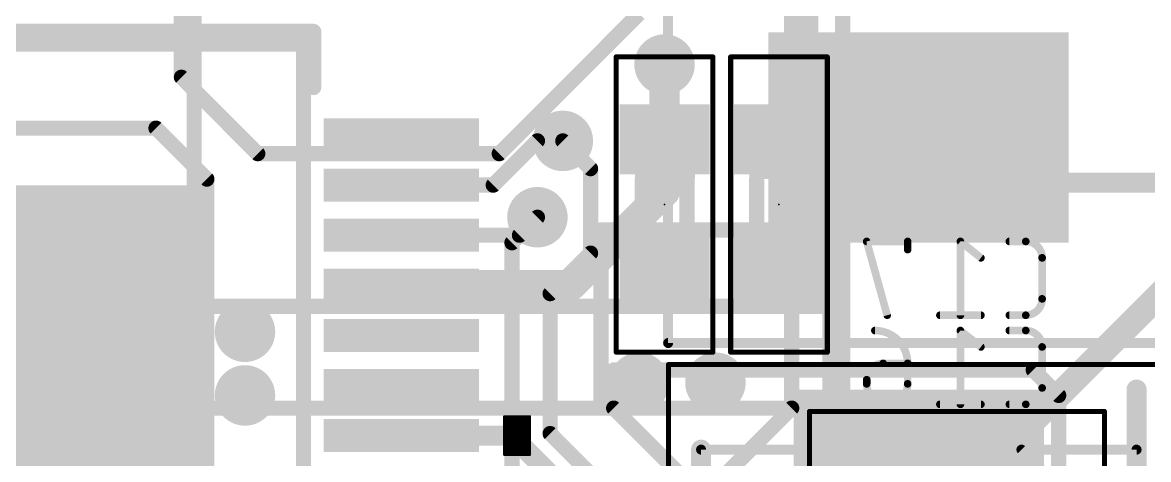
# Model space of a CAD drawing. Extents: x -2.4 to 71.8, y -0.8 to 95.3.
# Drawn here: x 17.72 to 28.96, y 32.38 to 36.74 of the extents above; entities that cross this region are included whole.
import ezdxf

# ---------------------------------------------------------------- set-up
doc = ezdxf.new("R2010")
doc.units = 0
for name, color, linetype in [('1', 12, 'CONTINUOUS'), ('15', 30, 'CONTINUOUS'), ('16', 132, 'CONTINUOUS'), ('18', 110, 'CONTINUOUS'), ('2', 41, 'CONTINUOUS'), ('21', 253, 'CONTINUOUS'), ('24', 53, 'CONTINUOUS'), ('26', 253, 'CONTINUOUS'), ('40', 132, 'CONTINUOUS'), ('51', 253, 'CONTINUOUS'), ('52', 253, 'CONTINUOUS')]:
    doc.layers.add(name, color=color, linetype=linetype)

# ---------------------------------------------------------------- blocks, each defined once
blk = doc.blocks.new('RECT')
blk.add_solid([(-0.5, -0.5), (0.5, -0.5), (-0.5, 0.5), (0.5, 0.5)])
blk = doc.blocks.new('ROUNDV')
at = {"const_width": 0.5}
blk.add_lwpolyline([(0, -0.25, 1), (0, 0.25, 1), (0, -0.25)], format="xyb", dxfattribs=at)

msp = doc.modelspace()

# ---------------------------------------------------------------- linework, layer by layer
at = {"layer": '1'}
for points, const_width in [([(19.304, 40.386), (19.304, 36.195)], 0.1524), ([(22.479, 35.433), (23.876, 36.83)], 0.1524), ([(24.13, 35.052), (24.13, 36.322)], 0.3048), ([(19.304, 36.195), (20.066, 35.433)], 0.1524), ([(22.86, 35.56), (22.419, 35.119)], 0.1524), ([(23.114, 35.56), (22.86, 35.56)], 0.1524), ([(20.066, 35.433), (22.479, 35.433)], 0.1524), ([(21.5011, 35.119), (22.419, 35.119)], 0.1524), ([(23.197, 34.119), (24.13, 35.052)], 0.3048), ([(22.681, 34.619), (22.86, 34.798)], 0.1524), ([(21.5011, 34.619), (22.681, 34.619)], 0.1524), ([(21.5011, 34.119), (23.197, 34.119)], 0.3048), ([(25.781, 33.909), (19.431, 33.909)], 0.1524), ([(19.431, 33.909), (19.431, 32.893)], 0.1524), ([(25.781, 32.893), (25.781, 33.909)], 0.1524), ([(27.813, 33.274), (23.622, 33.274)], 0.1524), ([(23.622, 33.274), (23.622, 32.893)], 0.1524), ([(28.067, 33.02), (27.813, 33.274)], 0.1524), ([(28.067, 30.734), (28.067, 33.02)], 0.1524), ([(19.431, 32.893), (25.781, 32.893)], 0.1524), ([(23.622, 32.893), (25.019, 31.496)], 0.1524), ([(21.5011, 32.619), (22.6038, 32.619)], 0.2), ([(23.241, 31.9818), (22.6038, 32.619)], 0.2)]:
    msp.add_lwpolyline(points, dxfattribs=dict(at, const_width=const_width))
for points, const_width in [([(24.2062, 36.322, 1), (24.0538, 36.322)], 0.1524), ([(19.2659, 36.195, 1), (19.3421, 36.195)], 0.0762), ([(19.3309, 36.2219, 1), (19.2771, 36.1681)], 0.0762), ([(22.86, 35.5981, 1), (22.86, 35.5219)], 0.0762), ([(22.8869, 35.5331, 1), (22.8331, 35.5869)], 0.0762), ([(23.114, 35.5219, 1), (23.114, 35.5981)], 0.0762), ([(20.066, 35.4711, 1), (20.066, 35.3949)], 0.0762), ([(20.0391, 35.4061, 1), (20.0929, 35.4599)], 0.0762), ([(22.4521, 35.4599, 1), (22.5059, 35.4061)], 0.0762), ([(22.479, 35.3949, 1), (22.479, 35.4711)], 0.0762), ([(21.5011, 35.1571, 1), (21.5011, 35.0809)], 0.0762), ([(22.3921, 35.1459, 1), (22.4459, 35.0921)], 0.0762), ([(22.419, 35.0809, 1), (22.419, 35.1571)], 0.0762), ([(24.0538, 35.052, 1), (24.2062, 35.052)], 0.1524), ([(24.1839, 34.9981, 1), (24.0761, 35.1059)], 0.1524), ([(22.8869, 34.7711, 1), (22.8331, 34.8249)], 0.0762), ([(21.5011, 34.6571, 1), (21.5011, 34.5809)], 0.0762), ([(22.6541, 34.6459, 1), (22.7079, 34.5921)], 0.0762), ([(22.681, 34.5809, 1), (22.681, 34.6571)], 0.0762), ([(21.5011, 34.1952, 1), (21.5011, 34.0428)], 0.1524), ([(23.1431, 34.1729, 1), (23.2509, 34.0651)], 0.1524), ([(23.197, 34.0428, 1), (23.197, 34.1952)], 0.1524), ([(19.431, 33.9471, 1), (19.431, 33.8709)], 0.0762), ([(19.4691, 33.909, 1), (19.3929, 33.909)], 0.0762), ([(25.8191, 33.909, 1), (25.7429, 33.909)], 0.0762), ([(25.781, 33.8709, 1), (25.781, 33.9471)], 0.0762), ([(23.622, 33.3121, 1), (23.622, 33.2359)], 0.0762), ([(23.6601, 33.274, 1), (23.5839, 33.274)], 0.0762), ([(27.8399, 33.3009, 1), (27.7861, 33.2471)], 0.0762), ([(27.813, 33.2359, 1), (27.813, 33.3121)], 0.0762), ([(28.1051, 33.02, 1), (28.0289, 33.02)], 0.0762), ([(28.0401, 32.9931, 1), (28.0939, 33.0469)], 0.0762), ([(19.431, 32.9311, 1), (19.431, 32.8549)], 0.0762), ([(23.6489, 32.9199, 1), (23.5951, 32.8661)], 0.0762), ([(25.781, 32.8549, 1), (25.781, 32.9311)], 0.0762), ([(19.3929, 32.893, 1), (19.4691, 32.893)], 0.0762), ([(23.5839, 32.893, 1), (23.6601, 32.893)], 0.0762), ([(25.7429, 32.893, 1), (25.8191, 32.893)], 0.0762), ([(21.5011, 32.669, 1), (21.5011, 32.569)], 0.1), ([(22.6392, 32.6544, 1), (22.5685, 32.5836)], 0.1), ([(22.6038, 32.569, 1), (22.6038, 32.669)], 0.1)]:
    msp.add_lwpolyline(points, format="xyb", dxfattribs=dict(at, const_width=const_width))
at = {"layer": '15'}
for points, const_width in [([(25.4, 32.893), (25.4, 37.338)], 0.1524), ([(13.335, 35.687), (19.05, 35.687)], 0.1524), ([(19.05, 35.687), (19.558, 35.179)], 0.1524), ([(19.558, 35.179), (19.558, 31.623)], 0.1524), ([(26.797, 31.75), (29.845, 34.798)], 0.254), ([(24.13, 31.623), (25.4, 32.893)], 0.1524)]:
    msp.add_lwpolyline(points, dxfattribs=dict(at, const_width=const_width))
at = {"layer": '15', "const_width": 0.0762}
for points in [[(19.0769, 35.7139, 1), (19.0231, 35.6601)], [(19.05, 35.6489, 1), (19.05, 35.7251)], [(19.5961, 35.179, 1), (19.5199, 35.179)], [(19.5311, 35.1521, 1), (19.5849, 35.2059)], [(25.4269, 32.8661, 1), (25.3731, 32.9199)], [(25.3619, 32.893, 1), (25.4381, 32.893)]]:
    msp.add_lwpolyline(points, format="xyb", dxfattribs=at)
at = {"layer": '16'}
for points, const_width in [([(24.13, 36.322), (24.13, 35.575)], 0.3048), ([(25.781, 34.671), (23.495, 34.671)], 0.1524), ([(23.495, 34.671), (23.495, 32.893)], 0.1524), ([(25.781, 32.893), (25.781, 34.671)], 0.1524), ([(23.495, 32.893), (25.781, 32.893)], 0.1524)]:
    msp.add_lwpolyline(points, dxfattribs=dict(at, const_width=const_width))
for points, const_width in [([(24.2062, 36.322, 1), (24.0538, 36.322)], 0.1524), ([(24.0538, 35.575, 1), (24.2062, 35.575)], 0.1524), ([(23.495, 34.7091, 1), (23.495, 34.6329)], 0.0762), ([(23.5331, 34.671, 1), (23.4569, 34.671)], 0.0762), ([(25.8191, 34.671, 1), (25.7429, 34.671)], 0.0762), ([(25.781, 34.6329, 1), (25.781, 34.7091)], 0.0762), ([(23.495, 32.9311, 1), (23.495, 32.8549)], 0.0762), ([(25.781, 32.8549, 1), (25.781, 32.9311)], 0.0762), ([(23.4569, 32.893, 1), (23.5331, 32.893)], 0.0762), ([(25.7429, 32.893, 1), (25.8191, 32.893)], 0.0762)]:
    msp.add_lwpolyline(points, format="xyb", dxfattribs=dict(at, const_width=const_width))
at = {"layer": '2', "const_width": 0.1524}
for points in [[(19.431, 28.067), (19.431, 47.371)], [(25.908, 44.958), (25.908, 28.067)], [(23.114, 35.56), (23.3907, 35.2833)], [(23.3907, 35.2833), (23.3907, 34.4397)], [(22.86, 34.798), (22.606, 34.544)], [(22.606, 34.544), (22.606, 32.258)], [(23.3907, 34.4397), (22.987, 34.036)], [(22.987, 34.036), (22.987, 32.639)], [(22.987, 32.639), (23.368, 32.258)]]:
    msp.add_lwpolyline(points, dxfattribs=at)
at = {"layer": '2', "const_width": 0.0762}
for points in [[(23.1409, 35.5869, 1), (23.0871, 35.5331)], [(23.4288, 35.2833, 1), (23.3526, 35.2833)], [(23.3638, 35.2564, 1), (23.4176, 35.3102)], [(22.8869, 34.7711, 1), (22.8331, 34.8249)], [(22.6441, 34.544, 1), (22.5679, 34.544)], [(22.5791, 34.5709, 1), (22.6329, 34.5171)], [(23.3526, 34.4397, 1), (23.4288, 34.4397)], [(23.4176, 34.4128, 1), (23.3638, 34.4666)], [(23.0251, 34.036, 1), (22.9489, 34.036)], [(22.9601, 34.0629, 1), (23.0139, 34.0091)], [(22.9489, 32.639, 1), (23.0251, 32.639)], [(23.0139, 32.6659, 1), (22.9601, 32.6121)]]:
    msp.add_lwpolyline(points, format="xyb", dxfattribs=at)
at = {"layer": '21'}
for points, const_width in [([(20.6248, 36.6522), (12.9032, 36.6522)], 0.1524), ([(20.6248, 36.0934), (20.6248, 36.6522)], 0.1524), ([(28.845, 25.179), (28.845, 33.079)], 0.2), ([(22.5298, 32.4285), (22.5298, 32.8095)], 0.0254), ([(22.5298, 32.8095), (22.7838, 32.8095)], 0.0254), ([(22.5298, 32.7914), (22.7838, 32.7914)], 0.0254), ([(22.5298, 32.766), (22.7838, 32.766)], 0.0254), ([(22.5298, 32.7406), (22.7838, 32.7406)], 0.0254), ([(22.7838, 32.8095), (22.7838, 32.4285)], 0.0254), ([(22.5298, 32.7152), (22.7838, 32.7152)], 0.0254), ([(22.5298, 32.6898), (22.7838, 32.6898)], 0.0254), ([(22.5298, 32.6644), (22.7838, 32.6644)], 0.0254), ([(22.5298, 32.639), (22.7838, 32.639)], 0.0254), ([(22.5298, 32.6136), (22.7838, 32.6136)], 0.0254), ([(22.5298, 32.5882), (22.7838, 32.5882)], 0.0254), ([(22.5298, 32.5628), (22.7838, 32.5628)], 0.0254), ([(22.5298, 32.5374), (22.7838, 32.5374)], 0.0254), ([(22.5298, 32.512), (22.7838, 32.512)], 0.0254), ([(24.495, 32.479), (24.495, 25.179)], 0.2), ([(22.5298, 32.4866), (22.7838, 32.4866)], 0.0254), ([(22.5298, 32.4612), (22.7838, 32.4612)], 0.0254), ([(22.5298, 32.4358), (22.7838, 32.4358)], 0.0254), ([(22.7838, 32.4285), (22.5298, 32.4285)], 0.0254)]:
    msp.add_lwpolyline(points, dxfattribs=dict(at, const_width=const_width))
for points, const_width in [([(20.6629, 36.6522, 1), (20.5867, 36.6522)], 0.0762), ([(20.6248, 36.6141, 1), (20.6248, 36.6903)], 0.0762), ([(20.5867, 36.0934, 1), (20.6629, 36.0934)], 0.0762), ([(28.895, 33.079, 1), (28.795, 33.079)], 0.1), ([(22.5362, 32.8095, 1), (22.5235, 32.8095)], 0.0127), ([(22.5298, 32.8158, 1), (22.5298, 32.8032)], 0.0127), ([(22.5298, 32.7978, 1), (22.5298, 32.7851)], 0.0127), ([(22.5298, 32.7723, 1), (22.5298, 32.7597)], 0.0127), ([(22.5298, 32.7469, 1), (22.5298, 32.7343)], 0.0127), ([(22.7902, 32.8095, 1), (22.7774, 32.8095)], 0.0127), ([(22.7838, 32.8032, 1), (22.7838, 32.8158)], 0.0127), ([(22.7838, 32.7851, 1), (22.7838, 32.7978)], 0.0127), ([(22.7838, 32.7597, 1), (22.7838, 32.7723)], 0.0127), ([(22.7838, 32.7343, 1), (22.7838, 32.7469)], 0.0127), ([(22.5298, 32.7216, 1), (22.5298, 32.7089)], 0.0127), ([(22.5298, 32.6454, 1), (22.5298, 32.6327)], 0.0127), ([(22.5298, 32.6961, 1), (22.5298, 32.6835)], 0.0127), ([(22.5298, 32.6707, 1), (22.5298, 32.6581)], 0.0127), ([(22.5298, 32.6199, 1), (22.5298, 32.6073)], 0.0127), ([(22.7838, 32.7089, 1), (22.7838, 32.7216)], 0.0127), ([(22.7838, 32.6835, 1), (22.7838, 32.6961)], 0.0127), ([(22.7838, 32.6581, 1), (22.7838, 32.6707)], 0.0127), ([(22.7838, 32.6327, 1), (22.7838, 32.6454)], 0.0127), ([(22.7838, 32.6073, 1), (22.7838, 32.6199)], 0.0127), ([(22.5298, 32.5692, 1), (22.5298, 32.5565)], 0.0127), ([(22.5298, 32.5183, 1), (22.5298, 32.5057)], 0.0127), ([(22.5298, 32.5945, 1), (22.5298, 32.5819)], 0.0127), ([(22.5298, 32.5437, 1), (22.5298, 32.5311)], 0.0127), ([(22.7838, 32.5819, 1), (22.7838, 32.5945)], 0.0127), ([(22.7838, 32.5565, 1), (22.7838, 32.5692)], 0.0127), ([(22.7838, 32.5311, 1), (22.7838, 32.5437)], 0.0127), ([(22.7838, 32.5057, 1), (22.7838, 32.5183)], 0.0127), ([(24.545, 32.479, 1), (24.445, 32.479)], 0.1), ([(22.5298, 32.493, 1), (22.5298, 32.4803)], 0.0127), ([(22.5298, 32.4421, 1), (22.5298, 32.4295)], 0.0127), ([(22.5298, 32.4348, 1), (22.5298, 32.4222)], 0.0127), ([(22.5235, 32.4285, 1), (22.5362, 32.4285)], 0.0127), ([(22.5298, 32.4675, 1), (22.5298, 32.4549)], 0.0127), ([(22.7774, 32.4285, 1), (22.7902, 32.4285)], 0.0127), ([(22.7838, 32.4803, 1), (22.7838, 32.493)], 0.0127), ([(22.7838, 32.4549, 1), (22.7838, 32.4675)], 0.0127), ([(22.7838, 32.4295, 1), (22.7838, 32.4421)], 0.0127), ([(22.7838, 32.4222, 1), (22.7838, 32.4348)], 0.0127)]:
    msp.add_lwpolyline(points, format="xyb", dxfattribs=dict(at, const_width=const_width))
at = {"layer": '24'}
for p in [(24.13, 34.925), (25.273, 34.925)]:
    msp.add_point(p, dxfattribs=at)
at = {"layer": '26', "const_width": 0.0762}
for points in [[(26.5585, 34.5567), (26.1493, 34.5567)], [(26.1493, 34.5567), (26.3539, 33.8201)], [(26.5585, 34.4749), (26.5585, 34.5567)], [(27.29, 34.393), (27.0854, 34.5567)], [(27.0854, 34.5567), (27.0854, 33.8201)], [(27.7382, 34.5567), (27.5745, 34.5567)], [(27.9019, 33.9838), (27.9019, 34.393)], [(27.29, 33.8201), (26.8808, 33.8201)], [(27.5745, 33.8201), (27.7382, 33.8201)], [(27.29, 33.504), (27.0854, 33.6677)], [(27.0854, 33.6677), (27.0854, 32.9311)], [(27.7382, 33.6677), (27.5745, 33.6677)], [(27.9019, 33.0948), (27.9019, 33.504)], [(26.5585, 33.3403), (26.3129, 33.3403)], [(26.5585, 33.1357), (26.5585, 33.3403)], [(26.1493, 33.1766), (26.1493, 33.1357)], [(27.29, 32.9311), (26.8808, 32.9311)], [(27.5745, 32.9311), (27.7382, 32.9311)]]:
    msp.add_lwpolyline(points, dxfattribs=at)
at = {"layer": '26'}
for points, const_width in [([(26.1676, 34.5618, 1), (26.1309, 34.5516)], 0.0381), ([(26.1493, 34.5757, 1), (26.1493, 34.5376)], 0.0381), ([(26.5775, 34.5567, 1), (26.5394, 34.5567)], 0.0381), ([(26.5585, 34.5376, 1), (26.5585, 34.5757)], 0.0381), ([(27.1044, 34.5567, 1), (27.0663, 34.5567)], 0.0381), ([(27.0973, 34.5716, 1), (27.0735, 34.5418)], 0.0381), ([(27.5745, 34.5757, 1), (27.5745, 34.5376)], 0.0381), ([(27.9019, 34.393, 0.4142), (27.7382, 34.5567)], 0.0762), ([(27.7382, 34.5757, 1), (27.7382, 34.5376)], 0.0381), ([(27.7382, 34.5376, 1), (27.7382, 34.5757)], 0.0381), ([(26.5394, 34.4749, 1), (26.5775, 34.4749)], 0.0381), ([(27.2781, 34.3781, 1), (27.3019, 34.4079)], 0.0381), ([(27.921, 34.393, 1), (27.8829, 34.393)], 0.0381), ([(27.8829, 34.393, 1), (27.921, 34.393)], 0.0381), ([(27.7382, 33.8201, 0.4142), (27.9019, 33.9838)], 0.0762), ([(27.921, 33.9838, 1), (27.8829, 33.9838)], 0.0381), ([(27.8829, 33.9838, 1), (27.921, 33.9838)], 0.0381), ([(26.8808, 33.8392, 1), (26.8808, 33.8011)], 0.0381), ([(27.29, 33.8011, 1), (27.29, 33.8392)], 0.0381), ([(27.5745, 33.8392, 1), (27.5745, 33.8011)], 0.0381), ([(27.7382, 33.8392, 1), (27.7382, 33.8011)], 0.0381), ([(27.7382, 33.8011, 1), (27.7382, 33.8392)], 0.0381), ([(26.3355, 33.815, 1), (26.3722, 33.8252)], 0.0381), ([(27.0663, 33.8201, 1), (27.1044, 33.8201)], 0.0381), ([(26.5585, 33.3403, 0.4142), (26.2311, 33.6677)], 0.0762), ([(26.2311, 33.6867, 1), (26.2311, 33.6486)], 0.0381), ([(27.1044, 33.6677, 1), (27.0663, 33.6677)], 0.0381), ([(27.0973, 33.6826, 1), (27.0735, 33.6528)], 0.0381), ([(27.5745, 33.6868, 1), (27.5745, 33.6487)], 0.0381), ([(27.9019, 33.504, 0.4142), (27.7382, 33.6677)], 0.0762), ([(27.7382, 33.6867, 1), (27.7382, 33.6486)], 0.0381), ([(27.7382, 33.6487, 1), (27.7382, 33.6868)], 0.0381), ([(27.2781, 33.4891, 1), (27.3019, 33.5189)], 0.0381), ([(27.921, 33.504, 1), (27.8829, 33.504)], 0.0381), ([(27.8829, 33.504, 1), (27.921, 33.504)], 0.0381), ([(26.3129, 33.3403, 0.4142), (26.1492, 33.1766)], 0.0762), ([(26.3129, 33.3594, 1), (26.3129, 33.3213)], 0.0381), ([(26.3129, 33.3213, 1), (26.3129, 33.3594)], 0.0381), ([(26.5775, 33.3403, 1), (26.5394, 33.3403)], 0.0381), ([(26.5394, 33.3403, 1), (26.5775, 33.3403)], 0.0381), ([(26.5585, 33.3213, 1), (26.5585, 33.3594)], 0.0381), ([(26.1683, 33.1766, 1), (26.1302, 33.1766)], 0.0381), ([(26.1302, 33.1766, 1), (26.1683, 33.1766)], 0.0381), ([(26.1683, 33.1357, 1), (26.1302, 33.1357)], 0.0381), ([(26.1302, 33.1357, 1), (26.1683, 33.1357)], 0.0381), ([(26.1493, 33.1357, 1), (26.5585, 33.1357)], 0.0762), ([(26.5775, 33.1357, 1), (26.5394, 33.1357)], 0.0381), ([(26.5394, 33.1357, 1), (26.5775, 33.1357)], 0.0381), ([(27.7382, 32.9311, 0.4142), (27.9019, 33.0948)], 0.0762), ([(27.921, 33.0948, 1), (27.8829, 33.0948)], 0.0381), ([(27.8829, 33.0948, 1), (27.921, 33.0948)], 0.0381), ([(26.8808, 32.9502, 1), (26.8808, 32.9121)], 0.0381), ([(27.29, 32.9121, 1), (27.29, 32.9502)], 0.0381), ([(27.5745, 32.9502, 1), (27.5745, 32.9121)], 0.0381), ([(27.7382, 32.9502, 1), (27.7382, 32.9121)], 0.0381), ([(27.7382, 32.9121, 1), (27.7382, 32.9502)], 0.0381), ([(27.0663, 32.9311, 1), (27.1044, 32.9311)], 0.0381)]:
    msp.add_lwpolyline(points, format="xyb", dxfattribs=dict(at, const_width=const_width))
at = {"layer": '40', "const_width": 0.0508}
for points in [[(23.647, 36.398), (23.647, 33.452)], [(24.613, 36.398), (23.647, 36.398)], [(24.613, 33.452), (24.613, 36.398)], [(24.79, 36.398), (24.79, 33.452)], [(25.756, 36.398), (24.79, 36.398)], [(25.756, 33.452), (25.756, 36.398)], [(23.647, 33.452), (24.613, 33.452)], [(24.79, 33.452), (25.756, 33.452)], [(28.524, 32.86), (25.578, 32.86)], [(25.578, 32.86), (25.578, 30.894)], [(28.524, 30.894), (28.524, 32.86)]]:
    msp.add_lwpolyline(points, dxfattribs=at)
at = {"layer": '40', "const_width": 0.0254}
for points in [[(23.6597, 36.398, 1), (23.6343, 36.398)], [(23.647, 36.4107, 1), (23.647, 36.3853)], [(24.6257, 36.398, 1), (24.6003, 36.398)], [(24.613, 36.3853, 1), (24.613, 36.4107)], [(24.8027, 36.398, 1), (24.7773, 36.398)], [(24.79, 36.4107, 1), (24.79, 36.3853)], [(25.7687, 36.398, 1), (25.7433, 36.398)], [(25.756, 36.3853, 1), (25.756, 36.4107)], [(23.647, 33.4647, 1), (23.647, 33.4393)], [(23.6343, 33.452, 1), (23.6597, 33.452)], [(24.6003, 33.452, 1), (24.6257, 33.452)], [(24.613, 33.4393, 1), (24.613, 33.4647)], [(24.79, 33.4647, 1), (24.79, 33.4393)], [(24.7773, 33.452, 1), (24.8027, 33.452)], [(25.7433, 33.452, 1), (25.7687, 33.452)], [(25.756, 33.4393, 1), (25.756, 33.4647)], [(25.578, 32.8727, 1), (25.578, 32.8473)], [(25.5907, 32.86, 1), (25.5653, 32.86)], [(28.5367, 32.86, 1), (28.5113, 32.86)], [(28.524, 32.8473, 1), (28.524, 32.8727)]]:
    msp.add_lwpolyline(points, format="xyb", dxfattribs=at)
at = {"layer": '51'}
for points, const_width in [([(24.166, 33.543), (24.166, 48.993)], 0.1), ([(25.566, 35.143), (25.566, 47.393)], 0.2), ([(20.5232, 36.5252), (17.0688, 36.5252)], 0.1524), ([(20.5232, 26.2128), (20.5232, 36.5252)], 0.1524), ([(20.5232, 35.7886), (20.5232, 35.4584)], 0.1524), ([(20.5232, 35.2806), (20.5232, 34.9504)], 0.1524), ([(29.266, 35.143), (25.566, 35.143)], 0.2), ([(20.5232, 34.7726), (20.5232, 34.4424)], 0.1524), ([(20.5232, 34.29), (20.5232, 33.9598)], 0.1524), ([(20.5232, 33.782), (20.5232, 33.4518)], 0.1524), ([(31.691, 33.543), (24.166, 33.543)], 0.1), ([(20.5232, 33.274), (20.5232, 32.9438)], 0.1524), ([(24.17, 24.329), (24.17, 33.329)], 0.05), ([(24.17, 33.329), (29.17, 33.329)], 0.05), ([(20.5232, 32.7914), (20.5232, 32.4612)], 0.1524), ([(24.495, 25.179), (24.495, 32.479)], 0.1), ([(24.495, 32.479), (28.845, 32.479)], 0.1), ([(27.695, 32.479), (28.845, 31.329)], 0.1), ([(28.845, 32.479), (28.845, 25.179)], 0.1)]:
    msp.add_lwpolyline(points, dxfattribs=dict(at, const_width=const_width))
for points, const_width in [([(20.5613, 36.5252, 1), (20.4851, 36.5252)], 0.0762), ([(20.5232, 36.4871, 1), (20.5232, 36.5633)], 0.0762), ([(20.5613, 35.7886, 1), (20.4851, 35.7886)], 0.0762), ([(20.4851, 35.4584, 1), (20.5613, 35.4584)], 0.0762), ([(20.5613, 35.2806, 1), (20.4851, 35.2806)], 0.0762), ([(25.566, 35.193, 1), (25.566, 35.093)], 0.1), ([(25.516, 35.143, 1), (25.616, 35.143)], 0.1), ([(20.4851, 34.9504, 1), (20.5613, 34.9504)], 0.0762), ([(20.5613, 34.7726, 1), (20.4851, 34.7726)], 0.0762), ([(20.4851, 34.4424, 1), (20.5613, 34.4424)], 0.0762), ([(20.5613, 34.29, 1), (20.4851, 34.29)], 0.0762), ([(20.4851, 33.9598, 1), (20.5613, 33.9598)], 0.0762), ([(20.5613, 33.782, 1), (20.4851, 33.782)], 0.0762), ([(24.166, 33.568, 1), (24.166, 33.518)], 0.05), ([(24.141, 33.543, 1), (24.191, 33.543)], 0.05), ([(20.4851, 33.4518, 1), (20.5613, 33.4518)], 0.0762), ([(20.5613, 33.274, 1), (20.4851, 33.274)], 0.0762), ([(24.1825, 33.329, 1), (24.1575, 33.329)], 0.025), ([(24.17, 33.3415, 1), (24.17, 33.3165)], 0.025), ([(20.4851, 32.9438, 1), (20.5613, 32.9438)], 0.0762), ([(20.5613, 32.7914, 1), (20.4851, 32.7914)], 0.0762), ([(24.52, 32.479, 1), (24.47, 32.479)], 0.05), ([(24.495, 32.504, 1), (24.495, 32.454)], 0.05), ([(27.7127, 32.4967, 1), (27.6773, 32.4613)], 0.05), ([(28.87, 32.479, 1), (28.82, 32.479)], 0.05), ([(28.845, 32.454, 1), (28.845, 32.504)], 0.05), ([(20.4851, 32.4612, 1), (20.5613, 32.4612)], 0.0762)]:
    msp.add_lwpolyline(points, format="xyb", dxfattribs=dict(at, const_width=const_width))
at = {"layer": '52', "const_width": 0.1524}
for points in [[(23.906, 35.17), (23.906, 34.68)], [(24.354, 34.68), (24.354, 35.17)], [(25.049, 35.17), (25.049, 34.68)], [(25.497, 34.68), (25.497, 35.17)]]:
    msp.add_lwpolyline(points, dxfattribs=at)
at = {"layer": '52', "const_width": 0.0762}
for points in [[(23.9441, 35.17, 1), (23.8679, 35.17)], [(24.3921, 35.17, 1), (24.3159, 35.17)], [(25.0871, 35.17, 1), (25.0109, 35.17)], [(25.5351, 35.17, 1), (25.4589, 35.17)], [(23.8679, 34.68, 1), (23.9441, 34.68)], [(24.3159, 34.68, 1), (24.3921, 34.68)], [(25.0109, 34.68, 1), (25.0871, 34.68)], [(25.4589, 34.68, 1), (25.5351, 34.68)]]:
    msp.add_lwpolyline(points, format="xyb", dxfattribs=at)

# ---------------------------------------------------------------- block references
at = {"layer": '1', "xscale": 3, "yscale": 2.1, "rotation": 180}
msp.add_blockref('RECT', (26.666, 35.593), dxfattribs=at)
at = {"layer": '1'}
for p, xscale, yscale in [((21.5011, 35.619), 1.5494, 0.3302), ((21.5011, 35.119), 1.5494, 0.3302), ((16.764, 31.369), 5.207, 7.493), ((21.5011, 34.619), 1.5494, 0.3302), ((21.5011, 34.119), 1.5494, 0.3302), ((21.5011, 33.619), 1.5494, 0.3302), ((21.5011, 33.119), 1.5494, 0.3302), ((26.67, 31.929), 2.5, 2.3), ((21.5011, 32.619), 1.5494, 0.3302)]:
    msp.add_blockref('RECT', p, dxfattribs=dict(at, xscale=xscale, yscale=yscale))
at = {"layer": '16', "xscale": 0.7, "yscale": 0.9, "rotation": 270}
for p in [(24.13, 35.575), (25.273, 35.575), (24.13, 34.275), (25.273, 34.275)]:
    msp.add_blockref('RECT', p, dxfattribs=at)
at = {"layer": '18', "xscale": 0.604, "yscale": 0.604}
for p in [(24.13, 36.322), (24.13, 36.322), (23.114, 35.56), (23.114, 35.56), (22.86, 34.798), (22.86, 34.798), (18.796, 34.671), (18.796, 34.671), (18.796, 33.782), (18.796, 33.782), (19.939, 33.655), (19.939, 33.655), (23.876, 33.147), (23.876, 33.147), (24.638, 33.147), (24.638, 33.147), (19.939, 33.02), (19.939, 33.02), (18.796, 32.766), (18.796, 32.766)]:
    msp.add_blockref('ROUNDV', p, dxfattribs=at)
at = {"layer": '52', "xscale": 0.3, "yscale": 0.5999, "rotation": 270}
for p in [(24.1349, 35.329), (25.2779, 35.329), (24.1349, 34.5162), (25.2779, 34.5162)]:
    msp.add_blockref('RECT', p, dxfattribs=at)

doc.saveas('drawing.dxf')
